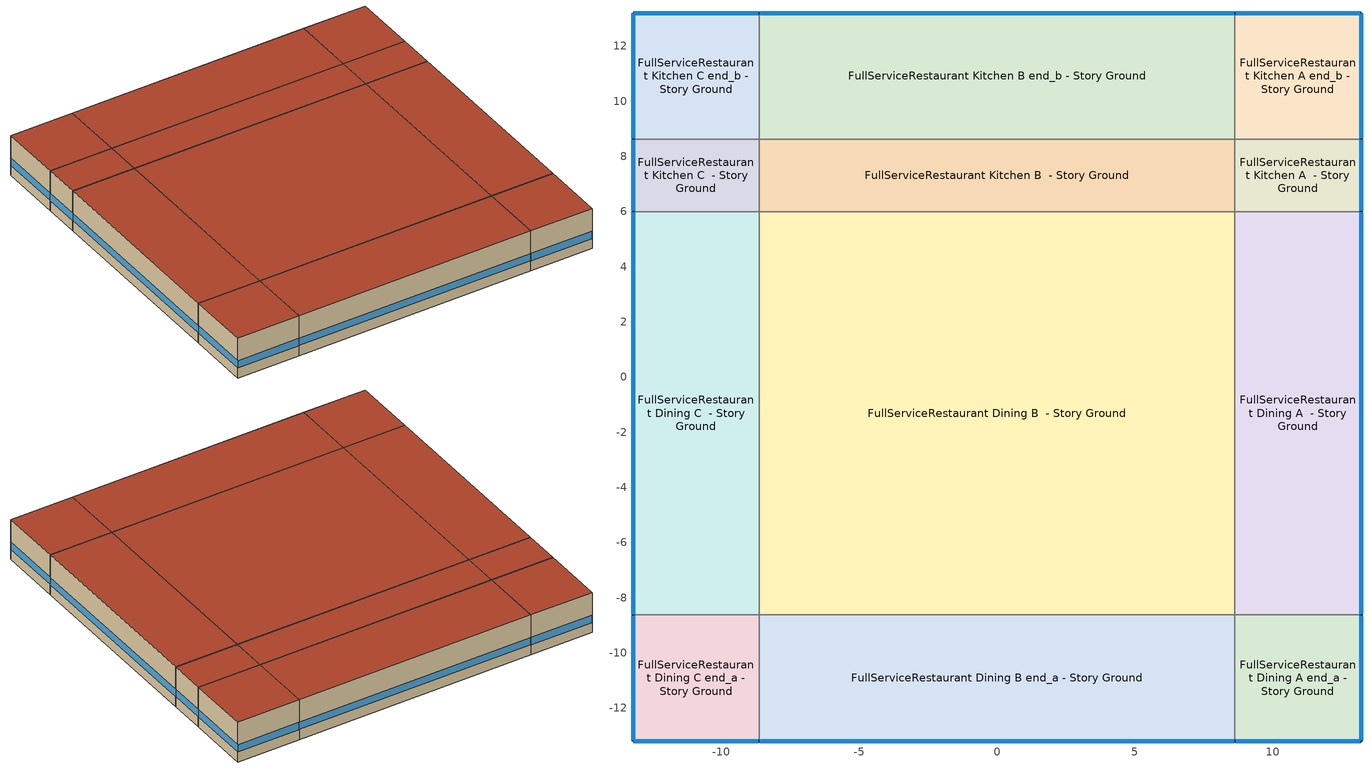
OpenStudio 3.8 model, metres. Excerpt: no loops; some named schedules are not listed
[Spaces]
FullServiceRestaurant Dining A end_a - Story Ground
 floor ground (Foundation F 126 Perim 914 Area 209): 13.2,-13.2 8.63,-13.2 8.63,-8.63 13.2,-8.63 z0
 wall outside: 8.63,-13.2 13.2,-13.2 13.2,-8.63 z0:3.05
 wall to FullServiceRestaurant Dining B end_a - Story Ground: 8.63,-8.63 8.63,-13.2 z0:3.05
 wall to FullServiceRestaurant Dining A  - Story Ground: 13.2,-8.63 8.63,-8.63 z0:3.05
 window (Window U-0.75 SHGC 0.65): 8.65,-13.2 13.17,-13.2 / 13.2,-13.17 13.2,-8.65 z0.76:1.32
 roof outside: 13.2,-8.63 8.63,-8.63 8.63,-13.2 13.2,-13.2 z3.05
FullServiceRestaurant Dining B end_a - Story Ground
 floor ground (Foundation F 126 Perim 1725 Area 7888): 8.63,-13.2 -8.63,-13.2 -8.63,-8.63 8.63,-8.63 z0
 wall outside: -8.63,-13.2 8.63,-13.2 z0:3.05
 wall to FullServiceRestaurant Dining C end_a - Story Ground: -8.63,-8.63 -8.63,-13.2 z0:3.05
 wall to FullServiceRestaurant Dining B  - Story Ground: 8.63,-8.63 -8.63,-8.63 z0:3.05
 window (Window U-0.75 SHGC 0.65): -8.6,-13.2 8.6,-13.2 z0.76:1.31
 roof outside: 8.63,-8.63 -8.63,-8.63 -8.63,-13.2 8.63,-13.2 z3.05
FullServiceRestaurant Dining C end_a - Story Ground
 floor ground (Foundation F 126 Perim 914 Area 209): -8.63,-13.2 -13.2,-13.2 -13.2,-8.63 -8.63,-8.63 z0
 wall outside: -13.2,-8.63 -13.2,-13.2 -8.63,-13.2 z0:3.05
 wall to FullServiceRestaurant Dining C  - Story Ground: -8.63,-8.63 -13.2,-8.63 z0:3.05
 window (Window U-0.75 SHGC 0.65): -13.17,-13.2 -8.65,-13.2 / -13.2,-8.65 -13.2,-13.17 z0.76:1.32
 roof outside: -8.63,-8.63 -13.2,-8.63 -13.2,-13.2 -8.63,-13.2 z3.05
FullServiceRestaurant Dining A  - Story Ground
 floor ground (Foundation F 126 Perim 1462 Area 6686): 13.2,-8.63 8.63,-8.63 8.63,6 13.2,6 z0
 wall outside: 13.2,-8.63 13.2,6 z0:3.05
 wall to FullServiceRestaurant Dining B  - Story Ground: 8.63,6 8.63,-8.63 z0:3.05
 wall to FullServiceRestaurant Kitchen A  - Story Ground: 13.2,6 8.63,6 z0:3.05
 window (Window U-0.75 SHGC 0.65): 13.2,-8.6 13.2,5.97 z0.76:1.31
 roof outside: 13.2,6 8.63,6 8.63,-8.63 13.2,-8.63 z3.05
FullServiceRestaurant Dining B  - Story Ground
 floor ground (Foundation F 126 Perim 0 Area 25229): 8.63,-8.63 -8.63,-8.63 -8.63,6 8.63,6 z0
 wall to FullServiceRestaurant Dining C  - Story Ground: -8.63,6 -8.63,-8.63 z0:3.05
 wall to FullServiceRestaurant Kitchen B  - Story Ground: 8.63,6 -8.63,6 z0:3.05
 roof outside: 8.63,6 -8.63,6 -8.63,-8.63 8.63,-8.63 z3.05
FullServiceRestaurant Dining C  - Story Ground
 floor ground (Foundation F 126 Perim 1462 Area 6686): -8.63,-8.63 -13.2,-8.63 -13.2,6 -8.63,6 z0
 wall outside: -13.2,6 -13.2,-8.63 z0:3.05
 wall to FullServiceRestaurant Kitchen C  - Story Ground: -8.63,6 -13.2,6 z0:3.05
 window (Window U-0.75 SHGC 0.65): -13.2,5.97 -13.2,-8.6 z0.76:1.31
 roof outside: -8.63,6 -13.2,6 -13.2,-8.63 -8.63,-8.63 z3.05
FullServiceRestaurant Kitchen A  - Story Ground
 floor ground (Foundation F 126 Perim 263 Area 1202): 13.2,6 8.63,6 8.63,8.63 13.2,8.63 z0
 wall outside: 13.2,6 13.2,8.63 z0:3.05
 wall to FullServiceRestaurant Kitchen B  - Story Ground: 8.63,8.63 8.63,6 z0:3.05
 wall to FullServiceRestaurant Kitchen A end_b - Story Ground: 13.2,8.63 8.63,8.63 z0:3.05
 window (Window U-0.75 SHGC 0.65): 13.2,6.02 13.2,8.6 z0.76:1.32
 roof outside: 13.2,8.63 8.63,8.63 8.63,6 13.2,6 z3.05
FullServiceRestaurant Kitchen B  - Story Ground
 floor ground (Foundation F 126 Perim 0 Area 4536): 8.63,6 -8.63,6 -8.63,8.63 8.63,8.63 z0
 wall to FullServiceRestaurant Kitchen C  - Story Ground: -8.63,8.63 -8.63,6 z0:3.05
 wall to FullServiceRestaurant Kitchen B end_b - Story Ground: 8.63,8.63 -8.63,8.63 z0:3.05
 roof outside: 8.63,8.63 -8.63,8.63 -8.63,6 8.63,6 z3.05
FullServiceRestaurant Kitchen C  - Story Ground
 floor ground (Foundation F 126 Perim 263 Area 1202): -8.63,6 -13.2,6 -13.2,8.63 -8.63,8.63 z0
 wall outside: -13.2,8.63 -13.2,6 z0:3.05
 wall to FullServiceRestaurant Kitchen C end_b - Story Ground: -8.63,8.63 -13.2,8.63 z0:3.05
 window (Window U-0.75 SHGC 0.65): -13.2,8.6 -13.2,6.02 z0.76:1.32
 roof outside: -8.63,8.63 -13.2,8.63 -13.2,6 -8.63,6 z3.05
FullServiceRestaurant Kitchen A end_b - Story Ground
 floor ground (Foundation F 126 Perim 914 Area 209): 13.2,8.63 8.63,8.63 8.63,13.2 13.2,13.2 z0
 wall outside: 13.2,8.63 13.2,13.2 8.63,13.2 z0:3.05
 wall to FullServiceRestaurant Kitchen B end_b - Story Ground: 8.63,13.2 8.63,8.63 z0:3.05
 window (Window U-0.75 SHGC 0.65): 13.2,8.65 13.2,13.17 / 13.17,13.2 8.65,13.2 z0.76:1.32
 roof outside: 13.2,13.2 8.63,13.2 8.63,8.63 13.2,8.63 z3.05
FullServiceRestaurant Kitchen B end_b - Story Ground
 floor ground (Foundation F 126 Perim 1725 Area 7888): 8.63,8.63 -8.63,8.63 -8.63,13.2 8.63,13.2 z0
 wall outside: 8.63,13.2 -8.63,13.2 z0:3.05
 wall to FullServiceRestaurant Kitchen C end_b - Story Ground: -8.63,13.2 -8.63,8.63 z0:3.05
 window (Window U-0.75 SHGC 0.65): 8.6,13.2 -8.6,13.2 z0.76:1.31
 roof outside: 8.63,13.2 -8.63,13.2 -8.63,8.63 8.63,8.63 z3.05
FullServiceRestaurant Kitchen C end_b - Story Ground
 floor ground (Foundation F 126 Perim 914 Area 209): -8.63,8.63 -13.2,8.63 -13.2,13.2 -8.63,13.2 z0
 wall outside: -8.63,13.2 -13.2,13.2 -13.2,8.63 z0:3.05
 window (Window U-0.75 SHGC 0.65): -13.2,13.17 -13.2,8.65 / -8.65,13.2 -13.17,13.2 z0.76:1.32
 roof outside: -8.63,13.2 -13.2,13.2 -13.2,8.63 -8.63,8.63 z3.05
[Site]
Birmingham Muni_AL_USA: Latitude {deg}=33.56; Longitude {deg}=-86.75; Time Zone {hr}=-6; Elevation {m}=192; Terrain=City
[Site:WaterMainsTemperature]
Calculation Method=Correlation; Annual Average Outdoor Air Temperature {C}=17.9908; Maximum Difference In Monthly Average Outdoor Air Temperatures {deltaC}=22.56
[SizingPeriod:DesignDay] Daily Dry-Bulb Temperature Range {deltaC}=10.3; Barometric Pressure {Pa}=99040; Wind Speed {m/s}=3.5; Wind Direction {deg}=330; Rain Indicator=No; Snow Indicator=No; Day of Month=21; Month=7; Day Type=SummerDesignDay; Daylight Saving Time Indicator=No; Dry-Bulb Temperature Range Modifier Type=DefaultMultipliers; Solar Model Indicator=ASHRAETau; ASHRAE Clear Sky Optical Depth for Beam Irradiance=0.444; ASHRAE Clear Sky Optical Depth for Diffuse Irradiance=2.195
Name | Maximum Dry-Bulb Temperature {C} | Humidity Condition Type | Wetbulb or DewPoint at Maximum Dry-Bulb {C}
Birmingham Muni Ann Clg .4% Condns DB=>MWB 1 | 35.3 | Wetbulb | 23.9
Birmingham Muni Ann Clg .4% Condns WB=>MDB 1 | 31.4 | Wetbulb | 25.8
Birmingham Muni Ann Clg 1% Condns DB=>MWB 1 | 33.9 | Wetbulb | 23.6
Birmingham Muni Ann Clg 2% Condns DP=>MDB 1 | 27.1 | Dewpoint | 23.2
[ClimateZones]
Climate Zone Institution Name 1=ASHRAE; Climate Zone Document Name 1=ANSI/ASHRAE Standard 169; Climate Zone Document Year 1=2006; Climate Zone Value 1=ASHRAE 169-2013-3A; Climate Zone Institution Name 2=CEC; Climate Zone Document Name 2=California Climate Zone Descriptions; Climate Zone Document Year 2=1995
[Building]
ComStock DOE Ref Pre-1980|FullServiceRestaurant: North Axis {deg}=225; Default Construction Set=ComStock DOE Ref Pre-1980 - FullSrvRest - ASHRAE 169-2013-3A; Default Schedule Set=Building Default Schedule Set; Standards Building Type=FullServiceRestaurant
[Site:GroundTemperature:FCfactorMethod]
January Ground Temperature {C}=16; February Ground Temperature {C}=11.9; March Ground Temperature {C}=7.7; April Ground Temperature {C}=4; May Ground Temperature {C}=7.9; June Ground Temperature {C}=13.8; July Ground Temperature {C}=17.2; August Ground Temperature {C}=20.8; September Ground Temperature {C}=24.8; October Ground Temperature {C}=26.1; November Ground Temperature {C}=26.5; December Ground Temperature {C}=22.5
[Construction:FfactorGroundFloor] F-Factor {W/m-K}=1.26344
Name | Area {m2} | PerimeterExposed {m}
Foundation F 126 Perim 1725 Area 7888 | 78.8782 | 17.2525
Foundation F 126 Perim 914 Area 209 | 20.9032 | 9.144
Foundation F 126 Perim 263 Area 1202 | 12.0196 | 2.62895
Foundation F 126 Perim 0 Area 4536 | 45.3559 | 0
Foundation F 126 Perim 1462 Area 6686 | 66.8586 | 14.6235
Foundation F 126 Perim 0 Area 25229 | 252.291 | 0
[DefaultConstructionSet]
ComStock DOE Ref Pre-1980 - FullSrvRest - ASHRAE 169-2013-3A: Default Exterior Surface Constructions=Default Surface Constructions 1; Default Interior Surface Constructions=Default Surface Constructions 2; Default Ground Contact Surface Constructions=Default Surface Constructions 3; Default Exterior SubSurface Constructions=Default Sub Surface Constructions 1; Default Interior SubSurface Constructions=Default Sub Surface Constructions 2; Interior Partition Construction=Typical Interior Partition
[DefaultSurfaceConstructions]
Name | Floor Construction | Wall Construction | Roof Ceiling Construction
Default Surface Constructions 1 | Typical Insulated Exterior Mass Floor | Typical Insulated Exterior Mass Wall R-4.44 | Typical IEAD Roof R-10.0
Default Surface Constructions 2 | Typical Interior Floor | Typical Interior Wall | Typical Interior Ceiling
Default Surface Constructions 3 | Typical Insulated Carpeted 6in Slab Floor | Typical Insulated Basement Mass Wall
[Construction]
Typical Insulated Exterior Mass Floor: 4 in. Normalweight Concrete Floor, Typical Carpet Pad
Typical IEAD Roof R-10.0: Roof Membrane, Typical Insulation R-8.88, Metal Roof Surface
Typical Interior Floor: 100mm Normalweight concrete floor, CP02 CARPET PAD
Typical Interior Wall: G01 13mm gypsum board, G01 13mm gypsum board
Typical Interior Ceiling: CP02 CARPET PAD, 100mm Normalweight concrete floor
Typical Insulated Carpeted 6in Slab Floor: 6 in. Normalweight Concrete Floor, Typical Carpet Pad
Typical Insulated Basement Mass Wall: 8 in. Concrete Block Basement Wall
U 1.22 SHGC 0.54 Simple Glazing Window U-1.22 SHGC 0.54: U 1.22 SHGC 0.54 Simple Glazing U-1.22 SHGC 0.54
U 1.22 SHGC 0.54 Simple Glazing Window U-1.22 SHGC 0.54 1: U 1.22 SHGC 0.54 Simple Glazing U-1.22 SHGC 0.54 1
Typical Insulated Metal Door: F08 Metal surface, Typical Insulation R-2.06
U 0.88 SHGC 0.16 Sgl Ref-A-L Clr 6mm: REF A CLEAR LO 6MM
Typical Overhead Door: Typical Insulation R-2.06
Typical Interior Window: Clear 3mm
Typical Interior Door; Typical Interior Partition: G05 25mm wood
Typical Insulated Exterior Mass Wall R-4.44: 1IN Stucco, 8IN CONCRETE HW RefBldg, Typical Insulation R-2.06, 1/2IN Gypsum
InteriorFurnishings 1: Std Wood 6inch 1
Window U-0.75 SHGC 0.65: Simple Glazing Double - No LowE - Clear - Aluminum
[Material] Thermal Absorptance=0.9
Name | Roughness | Thickness {m} | Conductivity {W/m-K} | Density {kg/m3} | Specific Heat {J/kg-K} | Solar Absorptance | Visible Absorptance
4 in. Normalweight Concrete Floor | MediumRough | 0.1016 | 2.31 | 2322 | 832 | 0.7 | 0.7
Roof Membrane | VeryRough | 0.0095 | 0.16 | 1121.29 | 1460 | 0.7 | 0.7
Metal Roof Surface; F08 Metal surface | Smooth | 0.0008 | 45.28 | 7824 | 500 | 0.7 | 0.7
100mm Normalweight concrete floor | MediumRough | 0.1016 | 2.31045 | 2322 | 832.557 | 0.7 | 0.7
G01 13mm gypsum board | Smooth | 0.0127 | 0.160031 | 800.001 | 1090.73 | 0.7 | 0.5
6 in. Normalweight Concrete Floor | MediumRough | 0.1524 | 2.31 | 2322 | 832 | 0.7 | 0.7
8 in. Concrete Block Basement Wall | MediumRough | 0.2032 | 1.326 | 1842 | 912 | 0.7 | 0.7
G05 25mm wood | MediumSmooth | 0.0254 | 0.15 | 608 | 1630 | 0.5 | 0.5
1IN Stucco | Smooth | 0.0253 | 0.6918 | 1858 | 837 | 0.7 | 0.92
8IN CONCRETE HW RefBldg | Rough | 0.2032 | 1.311 | 2240 | 836.8 | 0.7 | 0.7
1/2IN Gypsum | Smooth | 0.0127 | 0.16 | 784.9 | 830 | 0.4 | 0.4
Std Wood 6inch 1 | MediumSmooth | 0.15 | 0.12 | 540 | 1210 | 0.7 | 0.7
[Material:NoMass] Roughness=Smooth; Thermal Absorptance=0.9; Solar Absorptance=0.7
Name | Thermal Resistance {m2-K/W} | Visible Absorptance
Typical Carpet Pad; CP02 CARPET PAD | 0.21648 | 0.8
Typical Insulation R-8.88 | 1.56434 | 0.7
Typical Insulation R-2.06 | 0.362076 | 0.7
[DefaultSubSurfaceConstructions]
Name | Fixed Window Construction | Operable Window Construction | Door Construction | Glass Door Construction | Overhead Door Construction | Tubular Daylight Dome Construction | Tubular Daylight Diffuser Construction
Default Sub Surface Constructions 1 | U 1.22 SHGC 0.54 Simple Glazing Window U-1.22 SHGC 0.54 | U 1.22 SHGC 0.54 Simple Glazing Window U-1.22 SHGC 0.54 1 | Typical Insulated Metal Door | U 0.88 SHGC 0.16 Sgl Ref-A-L Clr 6mm | Typical Overhead Door | Typical Interior Window | Typical Interior Window
Default Sub Surface Constructions 2 | Typical Interior Window | Typical Interior Window | Typical Interior Door
[WindowMaterial:SimpleGlazingSystem]
Name | U-Factor {W/m2-K} | Solar Heat Gain Coefficient | Visible Transmittance
U 1.22 SHGC 0.54 Simple Glazing U-1.22 SHGC 0.54; U 1.22 SHGC 0.54 Simple Glazing U-1.22 SHGC 0.54 1 | 6.92748 | 0.54 | 0.38
Simple Glazing Double - No LowE - Clear - Aluminum | 4.23598 | 0.646 | 0.671
[WindowMaterial:Glazing] Optical Data Type=SpectralAverage; Infrared Transmittance at Normal Incidence=0; Front Side Infrared Hemispherical Emissivity=0.84; Conductivity {W/m-K}=0.9; Dirt Correction Factor for Solar and Visible Transmittance=1; Solar Diffusing=No
Name | Thickness {m} | Solar Transmittance at Normal Incidence | Front Side Solar Reflectance at Normal Incidence | Back Side Solar Reflectance at Normal Incidence | Visible Transmittance at Normal Incidence | Front Side Visible Reflectance at Normal Incidence | Back Side Visible Reflectance at Normal Incidence | Back Side Infrared Hemispherical Emissivity
REF A CLEAR LO 6MM | 0.006 | 0.066 | 0.341 | 0.493 | 0.08 | 0.41 | 0.37 | 0.4
Clear 3mm | 0.003 | 0.837 | 0.075 | 0.075 | 0.898 | 0.081 | 0.081 | 0.84
[SpaceType] Standards Building Type=FullServiceRestaurant
Name | Default Schedule Set | Design Specification Outdoor Air Object | Standards Space Type
FullServiceRestaurant Kitchen - ComStock DOE Ref Pre-1980 | FullServiceRestaurant Kitchen Schedule Set | FullServiceRestaurant Kitchen Ventilation | Kitchen
FullServiceRestaurant Dining - ComStock DOE Ref Pre-1980 | FullServiceRestaurant Dining Schedule Set | FullServiceRestaurant Dining Ventilation | Dining
[BuildingStory]
Story Ground: Nominal Z Coordinate {m}=0; Nominal Floor to Floor Height {m}=3.048
[Space] Building Story=Story Ground
Name | Space Type | Thermal Zone
FullServiceRestaurant Dining A end_a - Story Ground | FullServiceRestaurant Dining - ComStock DOE Ref Pre-1980 | Zone FullServiceRestaurant Dining A end_a - Story Ground
FullServiceRestaurant Dining B end_a - Story Ground | FullServiceRestaurant Dining - ComStock DOE Ref Pre-1980 | Zone FullServiceRestaurant Dining B end_a - Story Ground
FullServiceRestaurant Dining C end_a - Story Ground | FullServiceRestaurant Dining - ComStock DOE Ref Pre-1980 | Zone FullServiceRestaurant Dining C end_a - Story Ground
FullServiceRestaurant Dining A  - Story Ground | FullServiceRestaurant Dining - ComStock DOE Ref Pre-1980 | Zone FullServiceRestaurant Dining A  - Story Ground
FullServiceRestaurant Dining B  - Story Ground | FullServiceRestaurant Dining - ComStock DOE Ref Pre-1980 | Zone FullServiceRestaurant Dining B  - Story Ground
FullServiceRestaurant Dining C  - Story Ground | FullServiceRestaurant Dining - ComStock DOE Ref Pre-1980 | Zone FullServiceRestaurant Dining C  - Story Ground
FullServiceRestaurant Kitchen A  - Story Ground | FullServiceRestaurant Kitchen - ComStock DOE Ref Pre-1980 | Zone FullServiceRestaurant Kitchen A  - Story Ground
FullServiceRestaurant Kitchen B  - Story Ground | FullServiceRestaurant Kitchen - ComStock DOE Ref Pre-1980 | Zone FullServiceRestaurant Kitchen B  - Story Ground
FullServiceRestaurant Kitchen C  - Story Ground | FullServiceRestaurant Kitchen - ComStock DOE Ref Pre-1980 | Zone FullServiceRestaurant Kitchen C  - Story Ground
FullServiceRestaurant Kitchen A end_b - Story Ground | FullServiceRestaurant Kitchen - ComStock DOE Ref Pre-1980 | Zone FullServiceRestaurant Kitchen A end_b - Story Ground
FullServiceRestaurant Kitchen B end_b - Story Ground | FullServiceRestaurant Kitchen - ComStock DOE Ref Pre-1980 | Zone FullServiceRestaurant Kitchen B end_b - Story Ground
FullServiceRestaurant Kitchen C end_b - Story Ground | FullServiceRestaurant Kitchen - ComStock DOE Ref Pre-1980 | Zone FullServiceRestaurant Kitchen C end_b - Story Ground
[ThermalZone] Multiplier=1; Use Ideal Air Loads=No
Name | Thermostat
Zone FullServiceRestaurant Dining A end_a - Story Ground | FullServiceRestaurant Dining - ComStock DOE Ref Pre-1980 Thermostat 1
Zone FullServiceRestaurant Dining B end_a - Story Ground | FullServiceRestaurant Dining - ComStock DOE Ref Pre-1980 Thermostat 3
Zone FullServiceRestaurant Dining C end_a - Story Ground | FullServiceRestaurant Dining - ComStock DOE Ref Pre-1980 Thermostat 5
Zone FullServiceRestaurant Dining A  - Story Ground | FullServiceRestaurant Dining - ComStock DOE Ref Pre-1980 Thermostat
Zone FullServiceRestaurant Dining B  - Story Ground | FullServiceRestaurant Dining - ComStock DOE Ref Pre-1980 Thermostat 2
Zone FullServiceRestaurant Dining C  - Story Ground | FullServiceRestaurant Dining - ComStock DOE Ref Pre-1980 Thermostat 4
Zone FullServiceRestaurant Kitchen A  - Story Ground | FullServiceRestaurant Kitchen - ComStock DOE Ref Pre-1980 Thermostat
Zone FullServiceRestaurant Kitchen B  - Story Ground | FullServiceRestaurant Kitchen - ComStock DOE Ref Pre-1980 Thermostat 2
Zone FullServiceRestaurant Kitchen C  - Story Ground | FullServiceRestaurant Kitchen - ComStock DOE Ref Pre-1980 Thermostat 4
Zone FullServiceRestaurant Kitchen A end_b - Story Ground | FullServiceRestaurant Kitchen - ComStock DOE Ref Pre-1980 Thermostat 1
Zone FullServiceRestaurant Kitchen B end_b - Story Ground | FullServiceRestaurant Kitchen - ComStock DOE Ref Pre-1980 Thermostat 3
Zone FullServiceRestaurant Kitchen C end_b - Story Ground | FullServiceRestaurant Kitchen - ComStock DOE Ref Pre-1980 Thermostat 5
[People:Definition] Number of People Calculation Method=People/Area; Fraction Radiant=0.3
Name | People per Space Floor Area {person/m2}
FullServiceRestaurant Dining People Definition | 0.721182
FullServiceRestaurant Kitchen People Definition | 0.0538196
[People] Work Efficiency Schedule=Work Efficiency Schedule; Clothing Insulation Schedule=Clothing Schedule; Air Velocity Schedule=Air Velocity Schedule; Multiplier=1
Name | People Definition | Space or SpaceType
FullServiceRestaurant Dining People | FullServiceRestaurant Dining People Definition | FullServiceRestaurant Dining - ComStock DOE Ref Pre-1980
FullServiceRestaurant Kitchen People | FullServiceRestaurant Kitchen People Definition | FullServiceRestaurant Kitchen - ComStock DOE Ref Pre-1980
[Lights:Definition] Design Level Calculation Method=Watts/Area; Fraction Visible=0.2; Return Air Fraction=0
Name | Watts per Space Floor Area {W/m2} | Fraction Radiant
FullServiceRestaurant Dining - ComStock DOE Ref Pre-1980 General Lights Definition | 1.90286 | 0.31
FullServiceRestaurant Dining - ComStock DOE Ref Pre-1980 Task Lights Definition | 2.61484 | 0.125
FullServiceRestaurant Dining - ComStock DOE Ref Pre-1980 Wall Wash Lights Definition | 3.8133 | 0.125
FullServiceRestaurant Kitchen - ComStock DOE Ref Pre-1980 General Lights Definition | 7.18292 | 0.31
FullServiceRestaurant Kitchen - ComStock DOE Ref Pre-1980 Task Lights Definition | 8.69031 | 0.125
[ElectricEquipment:Definition] Fraction Latent=0.25; Fraction Radiant=0.3
Name | Design Level Calculation Method | Watts per Space Floor Area {W/m2} | Fraction Lost | Design Level {W}
FullServiceRestaurant Dining Elec Equip Definition | Watts/Area | 27.0174 | 0
misc_electric_kitchen_equipment_definition | Watts/Area | 16.8778 | 0.2
electric_broiler_equipment_definition_bldg_quantity=1.0 | EquipmentLevel |  | 0.2 | 11000
electric_griddle_equipment_definition_bldg_quantity=1.0 | EquipmentLevel |  | 0.2 | 12000
electric_fryer_equipment_definition_bldg_quantity=2.0 | EquipmentLevel |  | 0.2 | 44000
electric_oven_equipment_definition_bldg_quantity=2.0 | EquipmentLevel |  | 0.2 | 30000
[ElectricEquipment] Schedule=FoodService_Restaurant BLDG_EQUIP_EndUseData BPR Adjusted
Name | Electric Equipment Definition | Space or SpaceType | Multiplier
FullServiceRestaurant Dining Elec Equip | FullServiceRestaurant Dining Elec Equip Definition | FullServiceRestaurant Dining - ComStock DOE Ref Pre-1980
misc_electric_kitchen_equipment | misc_electric_kitchen_equipment_definition | FullServiceRestaurant Kitchen - ComStock DOE Ref Pre-1980
electric_broiler_equipment_bldg_quantity=1.0 | electric_broiler_equipment_definition_bldg_quantity=1.0 | FullServiceRestaurant Kitchen - ComStock DOE Ref Pre-1980 | 0.166667
electric_griddle_equipment_bldg_quantity=1.0 | electric_griddle_equipment_definition_bldg_quantity=1.0 | FullServiceRestaurant Kitchen - ComStock DOE Ref Pre-1980 | 0.166667
electric_fryer_equipment_bldg_quantity=2.0 | electric_fryer_equipment_definition_bldg_quantity=2.0 | FullServiceRestaurant Kitchen - ComStock DOE Ref Pre-1980 | 0.166667
electric_oven_equipment_bldg_quantity=2.0 | electric_oven_equipment_definition_bldg_quantity=2.0 | FullServiceRestaurant Kitchen - ComStock DOE Ref Pre-1980 | 0.166667
[DesignSpecification:OutdoorAir] Outdoor Air Method=Sum
Name | Outdoor Air Flow per Person {m3/s-person} | Outdoor Air Flow per Floor Area {m3/s-m2}
FullServiceRestaurant Dining Ventilation | 0.00943895
FullServiceRestaurant Kitchen Ventilation |  | 0.0023876
[DefaultScheduleSet]
Name | Number of People Schedule | People Activity Level Schedule | Lighting Schedule | Electric Equipment Schedule | Infiltration Schedule | Gas Equipment Schedule | Hours of Operation Schedule
FullServiceRestaurant Dining Schedule Set | FullServiceRestaurant Bldg Occ | FullServiceRestaurant Activity | FoodService_Restaurant BLDG_LIGHT_EndUseData | FoodService_Restaurant BLDG_EQUIP_EndUseData | FullServiceRestaurant Infil Half On
FullServiceRestaurant Kitchen Schedule Set | FullServiceRestaurant Bldg Occ | FullServiceRestaurant Activity | FoodService_Restaurant BLDG_LIGHT_EndUseData | FoodService_Restaurant BLDG_EQUIP_EndUseData | FullServiceRestaurant Infil Half On | FullServiceRestaurant Gas Equip
Building Default Schedule Set |  |  |  |  |  |  | Building Hours of Operation NonResidential
[Exterior:Lights:Definition]
Name | Design Level {W}
Parking Areas and Drives Def (W/ft^2) | 0.0276385
Building Facades Def (W/ft^2) | 0.15
Main Entries Def (W/ft) | 30
Other Doors Def (W/ft) | 20
[Exterior:Lights] Schedule=Always On Discrete; Control Option=AstronomicalClock
Name | Exterior Lights Definition | Multiplier
Parking Areas and Drives | Parking Areas and Drives Def (W/ft^2) | 30375
Building Facades | Building Facades Def (W/ft^2) | 3464.1
Main Entries | Main Entries Def (W/ft) | 8
Other Doors | Other Doors Def (W/ft) | 9
[ZoneMixing] Schedule=RestaurantSitDown Kitchen_Exhaust_SCH; Design Flow Rate Calculation Method=Flow/Zone
Name | Zone or Space | Design Flow Rate {m3/s} | Source Zone or Space
Zone Mixing 1 | Zone FullServiceRestaurant Kitchen A  - Story Ground | 0.0399083 | Zone FullServiceRestaurant Dining A  - Story Ground
Zone Mixing 2 | Zone FullServiceRestaurant Kitchen B  - Story Ground | 0.150594 | Zone FullServiceRestaurant Dining B  - Story Ground
Zone Mixing 3 | Zone FullServiceRestaurant Kitchen C  - Story Ground | 0.0399083 | Zone FullServiceRestaurant Dining C  - Story Ground
[ThermostatSetpoint:DualSetpoint]
Name | Heating Setpoint Temperature Schedule | Cooling Setpoint Temperature Schedule
FullServiceRestaurant Dining - ComStock DOE Ref Pre-1980 Thermostat; FullServiceRestaurant Dining - ComStock DOE Ref Pre-1980 Thermostat 1; FullServiceRestaurant Dining - ComStock DOE Ref Pre-1980 Thermostat 2; FullServiceRestaurant Dining - ComStock DOE Ref Pre-1980 Thermostat 3; FullServiceRestaurant Dining - ComStock DOE Ref Pre-1980 Thermostat 4; FullServiceRestaurant Dining - ComStock DOE Ref Pre-1980 Thermostat 5 | FullServiceRestaurant HtgSetp | FullServiceRestaurant ClgSetp
FullServiceRestaurant Kitchen - ComStock DOE Ref Pre-1980 Thermostat; FullServiceRestaurant Kitchen - ComStock DOE Ref Pre-1980 Thermostat 1; FullServiceRestaurant Kitchen - ComStock DOE Ref Pre-1980 Thermostat 2; FullServiceRestaurant Kitchen - ComStock DOE Ref Pre-1980 Thermostat 3; FullServiceRestaurant Kitchen - ComStock DOE Ref Pre-1980 Thermostat 4; FullServiceRestaurant Kitchen - ComStock DOE Ref Pre-1980 Thermostat 5 | FullServiceRestaurant HtgSetp Kitchen | FullServiceRestaurant ClgSetp Kitchen
[InternalMass:Definition]
Internal Mass Definition 2: Construction=InteriorFurnishings 1; Design Level Calculation Method=SurfaceArea/Area; Surface Area per Space Floor Area=2
[InternalMass] Internal Mass Definition=Internal Mass Definition 2; Multiplier=1
Name | Space or SpaceType
FullServiceRestaurant Kitchen B end_b - Story Ground Mass | FullServiceRestaurant Kitchen B end_b - Story Ground
FullServiceRestaurant Kitchen A end_b - Story Ground Mass | FullServiceRestaurant Kitchen A end_b - Story Ground
FullServiceRestaurant Kitchen C  - Story Ground Mass | FullServiceRestaurant Kitchen C  - Story Ground
FullServiceRestaurant Kitchen B  - Story Ground Mass | FullServiceRestaurant Kitchen B  - Story Ground
FullServiceRestaurant Dining C  - Story Ground Mass | FullServiceRestaurant Dining C  - Story Ground
FullServiceRestaurant Kitchen C end_b - Story Ground Mass | FullServiceRestaurant Kitchen C end_b - Story Ground
FullServiceRestaurant Dining B  - Story Ground Mass | FullServiceRestaurant Dining B  - Story Ground
FullServiceRestaurant Dining A  - Story Ground Mass | FullServiceRestaurant Dining A  - Story Ground
FullServiceRestaurant Dining C end_a - Story Ground Mass | FullServiceRestaurant Dining C end_a - Story Ground
FullServiceRestaurant Dining B end_a - Story Ground Mass | FullServiceRestaurant Dining B end_a - Story Ground
FullServiceRestaurant Kitchen A  - Story Ground Mass | FullServiceRestaurant Kitchen A  - Story Ground
FullServiceRestaurant Dining A end_a - Story Ground Mass | FullServiceRestaurant Dining A end_a - Story Ground
[Lights] Schedule=FoodService_Restaurant BLDG_LIGHT_EndUseData BPR Adjusted; Fraction Replaceable=1
Name | Lights Definition | Space or SpaceType
FullServiceRestaurant Dining - ComStock DOE Ref Pre-1980 General Lighting | FullServiceRestaurant Dining - ComStock DOE Ref Pre-1980 General Lights Definition | FullServiceRestaurant Dining - ComStock DOE Ref Pre-1980
FullServiceRestaurant Dining - ComStock DOE Ref Pre-1980 Task Lighting | FullServiceRestaurant Dining - ComStock DOE Ref Pre-1980 Task Lights Definition | FullServiceRestaurant Dining - ComStock DOE Ref Pre-1980
FullServiceRestaurant Dining - ComStock DOE Ref Pre-1980 Wall Wash Lighting | FullServiceRestaurant Dining - ComStock DOE Ref Pre-1980 Wall Wash Lights Definition | FullServiceRestaurant Dining - ComStock DOE Ref Pre-1980
FullServiceRestaurant Kitchen - ComStock DOE Ref Pre-1980 General Lighting | FullServiceRestaurant Kitchen - ComStock DOE Ref Pre-1980 General Lights Definition | FullServiceRestaurant Kitchen - ComStock DOE Ref Pre-1980
FullServiceRestaurant Kitchen - ComStock DOE Ref Pre-1980 Task Lighting | FullServiceRestaurant Kitchen - ComStock DOE Ref Pre-1980 Task Lights Definition | FullServiceRestaurant Kitchen - ComStock DOE Ref Pre-1980
[SpaceInfiltration:DesignFlowRate] Design Flow Rate Calculation Method=Flow/ExteriorArea; Flow per Exterior Surface Area {m3/s-m2}=0.00103321; Velocity Term Coefficient=0
Name | Space or SpaceType | Schedule | Constant Term Coefficient | Temperature Term Coefficient | Velocity Squared Term Coefficient
FullServiceRestaurant Kitchen B end_b - Story Ground HVAC On Infiltration | FullServiceRestaurant Kitchen B end_b - Story Ground | Infiltration HVAC On Schedule | 0.0037 | 0.005 | 0.046
FullServiceRestaurant Kitchen B end_b - Story Ground HVAC Off Infiltration | FullServiceRestaurant Kitchen B end_b - Story Ground | Infiltration HVAC Off Schedule | 0 | 0.0097 | 0.0596
FullServiceRestaurant Kitchen A end_b - Story Ground HVAC On Infiltration | FullServiceRestaurant Kitchen A end_b - Story Ground | Infiltration HVAC On Schedule | 0.0037 | 0.005 | 0.046
FullServiceRestaurant Kitchen A end_b - Story Ground HVAC Off Infiltration | FullServiceRestaurant Kitchen A end_b - Story Ground | Infiltration HVAC Off Schedule | 0 | 0.0097 | 0.0596
FullServiceRestaurant Kitchen C  - Story Ground HVAC On Infiltration | FullServiceRestaurant Kitchen C  - Story Ground | Infiltration HVAC On Schedule | 0.0037 | 0.005 | 0.046
FullServiceRestaurant Kitchen C  - Story Ground HVAC Off Infiltration | FullServiceRestaurant Kitchen C  - Story Ground | Infiltration HVAC Off Schedule | 0 | 0.0097 | 0.0596
FullServiceRestaurant Kitchen B  - Story Ground HVAC On Infiltration | FullServiceRestaurant Kitchen B  - Story Ground | Infiltration HVAC On Schedule | 0.0037 | 0.005 | 0.046
FullServiceRestaurant Kitchen B  - Story Ground HVAC Off Infiltration | FullServiceRestaurant Kitchen B  - Story Ground | Infiltration HVAC Off Schedule | 0 | 0.0097 | 0.0596
FullServiceRestaurant Dining C  - Story Ground HVAC On Infiltration | FullServiceRestaurant Dining C  - Story Ground | Infiltration HVAC On Schedule | 0.0037 | 0.005 | 0.046
FullServiceRestaurant Dining C  - Story Ground HVAC Off Infiltration | FullServiceRestaurant Dining C  - Story Ground | Infiltration HVAC Off Schedule | 0 | 0.0097 | 0.0596
FullServiceRestaurant Kitchen C end_b - Story Ground HVAC On Infiltration | FullServiceRestaurant Kitchen C end_b - Story Ground | Infiltration HVAC On Schedule | 0.0037 | 0.005 | 0.046
FullServiceRestaurant Kitchen C end_b - Story Ground HVAC Off Infiltration | FullServiceRestaurant Kitchen C end_b - Story Ground | Infiltration HVAC Off Schedule | 0 | 0.0097 | 0.0596
FullServiceRestaurant Dining B  - Story Ground HVAC On Infiltration | FullServiceRestaurant Dining B  - Story Ground | Infiltration HVAC On Schedule | 0.0037 | 0.005 | 0.046
FullServiceRestaurant Dining B  - Story Ground HVAC Off Infiltration | FullServiceRestaurant Dining B  - Story Ground | Infiltration HVAC Off Schedule | 0 | 0.0097 | 0.0596
FullServiceRestaurant Dining A  - Story Ground HVAC On Infiltration | FullServiceRestaurant Dining A  - Story Ground | Infiltration HVAC On Schedule | 0.0037 | 0.005 | 0.046
FullServiceRestaurant Dining A  - Story Ground HVAC Off Infiltration | FullServiceRestaurant Dining A  - Story Ground | Infiltration HVAC Off Schedule | 0 | 0.0097 | 0.0596
FullServiceRestaurant Dining C end_a - Story Ground HVAC On Infiltration | FullServiceRestaurant Dining C end_a - Story Ground | Infiltration HVAC On Schedule | 0.0037 | 0.005 | 0.046
FullServiceRestaurant Dining C end_a - Story Ground HVAC Off Infiltration | FullServiceRestaurant Dining C end_a - Story Ground | Infiltration HVAC Off Schedule | 0 | 0.0097 | 0.0596
FullServiceRestaurant Dining B end_a - Story Ground HVAC On Infiltration | FullServiceRestaurant Dining B end_a - Story Ground | Infiltration HVAC On Schedule | 0.0037 | 0.005 | 0.046
FullServiceRestaurant Dining B end_a - Story Ground HVAC Off Infiltration | FullServiceRestaurant Dining B end_a - Story Ground | Infiltration HVAC Off Schedule | 0 | 0.0097 | 0.0596
FullServiceRestaurant Kitchen A  - Story Ground HVAC On Infiltration | FullServiceRestaurant Kitchen A  - Story Ground | Infiltration HVAC On Schedule | 0.0037 | 0.005 | 0.046
FullServiceRestaurant Kitchen A  - Story Ground HVAC Off Infiltration | FullServiceRestaurant Kitchen A  - Story Ground | Infiltration HVAC Off Schedule | 0 | 0.0097 | 0.0596
FullServiceRestaurant Dining A end_a - Story Ground HVAC On Infiltration | FullServiceRestaurant Dining A end_a - Story Ground | Infiltration HVAC On Schedule | 0.0037 | 0.005 | 0.046
FullServiceRestaurant Dining A end_a - Story Ground HVAC Off Infiltration | FullServiceRestaurant Dining A end_a - Story Ground | Infiltration HVAC Off Schedule | 0 | 0.0097 | 0.0596
[GasEquipment:Definition] Design Level Calculation Method=EquipmentLevel; Fraction Latent=0.1; Fraction Radiant=0.2; Fraction Lost=0.7
Name | Design Level {W}
gas_range_equipment_definition_bldg_quantity=2.0 | 105000
gas_steamer_equipment_definition_bldg_quantity=3.0 | 184500
[GasEquipment] Space or SpaceType=FullServiceRestaurant Kitchen - ComStock DOE Ref Pre-1980; Schedule=FullServiceRestaurant Gas Equip; Multiplier=0.166667
Name | Gas Equipment Definition
gas_range_equipment_bldg_quantity=2.0 | gas_range_equipment_definition_bldg_quantity=2.0
gas_steamer_equipment_bldg_quantity=3.0 | gas_steamer_equipment_definition_bldg_quantity=3.0
[Schedule:Ruleset]
Name | Default Day Schedule | Summer Design Day Schedule | Winter Design Day Schedule
Clothing Schedule | Clothing Schedule Default Winter Clothes
Air Velocity Schedule | Air Velocity Schedule Default
Work Efficiency Schedule | Work Efficiency Schedule Default
FullServiceRestaurant Bldg Occ | FullServiceRestaurant Bldg Occ Default | FullServiceRestaurant Bldg Occ Summer Design Day | FullServiceRestaurant Bldg Occ Winter Design Day
FullServiceRestaurant Activity | FullServiceRestaurant Activity Default | FullServiceRestaurant Activity Summer Design Day | FullServiceRestaurant Activity Winter Design Day
FoodService_Restaurant BLDG_LIGHT_EndUseData | FoodService_Restaurant BLDG_LIGHT_EndUseData Default | FoodService_Restaurant BLDG_LIGHT_EndUseData Summer Design Day | FoodService_Restaurant BLDG_LIGHT_EndUseData Winter Design Day
FoodService_Restaurant BLDG_EQUIP_EndUseData | FoodService_Restaurant BLDG_EQUIP_EndUseData Default | FoodService_Restaurant BLDG_EQUIP_EndUseData Summer Design Day | FoodService_Restaurant BLDG_EQUIP_EndUseData Winter Design Day
FullServiceRestaurant Infil Half On | FullServiceRestaurant Infil Half On Default | FullServiceRestaurant Infil Half On Summer Design Day | FullServiceRestaurant Infil Half On Winter Design Day
FullServiceRestaurant Gas Equip | FullServiceRestaurant Gas Equip Default | FullServiceRestaurant Gas Equip Summer Design Day | FullServiceRestaurant Gas Equip Winter Design Day
RestaurantSitDown Kitchen_Exhaust_SCH | RestaurantSitDown Kitchen_Exhaust_SCH Default | RestaurantSitDown Kitchen_Exhaust_SCH Summer Design Day | RestaurantSitDown Kitchen_Exhaust_SCH Winter Design Day
FullServiceRestaurant HtgSetp | FullServiceRestaurant HtgSetp Default | Schedule Day 11 | Schedule Day 12
FullServiceRestaurant ClgSetp | FullServiceRestaurant ClgSetp Default | Schedule Day 8 | Schedule Day 9
FullServiceRestaurant HtgSetp Kitchen | FullServiceRestaurant HtgSetp Kitchen Default | Schedule Day 5 | Schedule Day 6
FullServiceRestaurant ClgSetp Kitchen | FullServiceRestaurant ClgSetp Kitchen Default | Schedule Day 2 | Schedule Day 3
Building Hours of Operation NonResidential | Building Hours of Operation NonResidential Default | Building Hours of Operation NonResidential Summer Design Day | Building Hours of Operation NonResidential Winter Design Day
FoodService_Restaurant BLDG_LIGHT_EndUseData BPR Adjusted | FoodService_Restaurant BLDG_LIGHT_EndUseData Default 1 | FoodService_Restaurant BLDG_LIGHT_EndUseData Summer Design Day 1 | FoodService_Restaurant BLDG_LIGHT_EndUseData Winter Design Day 1
FoodService_Restaurant BLDG_EQUIP_EndUseData BPR Adjusted | FoodService_Restaurant BLDG_EQUIP_EndUseData Default 1 | FoodService_Restaurant BLDG_EQUIP_EndUseData Summer Design Day 1 | FoodService_Restaurant BLDG_EQUIP_EndUseData Winter Design Day 1
Infiltration HVAC On Schedule | Zone FullServiceRestaurant Dining B  - Story Ground PSZ-AC Occ Sch Default 2 | Zone FullServiceRestaurant Dining B  - Story Ground PSZ-AC Occ Sch Summer Design Day 2 | Zone FullServiceRestaurant Dining B  - Story Ground PSZ-AC Occ Sch Winter Design Day 2
Infiltration HVAC Off Schedule | Infiltration HVAC Off Schedule Default Day Schedule | Infiltration HVAC Off Schedule Summer Design Day Schedule 1 | Infiltration HVAC Off Schedule Winter Design Day Schedule 1
[Schedule:Day]
FullServiceRestaurant Bldg Occ Default: Average, 6, 0, 0, 6, 15, 0.0125, 6, 30, 0.025, 6, 45, 0.0375, 7, 0, 0.05, 7, 15, 0.0625, 7, 30, 0.075, 7, 45, 0.0875, 8, 0, 0.1, 8, 15, 0.175, 8, 30, 0.25, 8, 45, 0.325, 9, 0, 0.4, 11, 0, 0.4, 11, 15, 0.24, 11, 18, 0.2, 11, 33, 0.74, 11, 37, 0.8, 11, 52, 0.775, 12, 7, 0.75, 12, 22, 0.725, 12, 37, 0.7, 12, 52, 0.625, 13, 7, 0.55, 13, 22, 0.475, 13, 37, 0.4, 13, 52, 0.35, 14, 7, 0.3, 14, 22, 0.25, 14, 37, 0.2, 14, 52, 0.2125, 15, 7, 0.225, 15, 22, 0.2375, 15, 37, 0.25, 15, 52, 0.3125, 16, 7, 0.375, 16, 22, 0.4375, 16, 37, 0.5, 16, 52, 0.592308, 17, 7, 0.684615, 17, 22, 0.776923, 17, 26, 0.8, 17, 41, 0.707692, 17, 56, 0.615385, 18, 11, 0.523077, 18, 15, 0.5, 18, 30, 0.4625, 18, 45, 0.425, 19, 0, 0.3875, 19, 15, 0.35, 19, 30, 0.3125, 19, 45, 0.275, 20, 0, 0.2375, 20, 15, 0.2, 20, 30, 0.1625, 20, 45, 0.125, 21, 0, 0.0875, 21, 15, 0.05, 21, 30, 0.0375, 21, 45, 0.025, 22, 0, 0.0125, 22, 15, 0, 24, 0, 0
FullServiceRestaurant Bldg Occ Summer Design Day; Building Hours of Operation NonResidential Winter Design Day; Building Hours of Operation NonResidential Summer Design Day; Zone FullServiceRestaurant Dining B  - Story Ground PSZ-AC Occ Sch Summer Design Day 2; Zone FullServiceRestaurant Dining B  - Story Ground PSZ-AC Occ Sch Winter Design Day 2: No, 24, 0, 1
FullServiceRestaurant Bldg Occ Winter Design Day; Infiltration HVAC Off Schedule Summer Design Day Schedule 1; Infiltration HVAC Off Schedule Winter Design Day Schedule 1: No, 24, 0, 0
FullServiceRestaurant Activity Default: Average, 24, 0, 120
FullServiceRestaurant Activity Winter Design Day; FullServiceRestaurant Activity Summer Design Day: No, 24, 0, 120
RestaurantSitDown Kitchen_Exhaust_SCH Default: Average, 8, 30, 0, 22, 30, 1, 24, 0, 0
RestaurantSitDown Kitchen_Exhaust_SCH Winter Design Day; RestaurantSitDown Kitchen_Exhaust_SCH Summer Design Day: No, 5, 0, 0, 24, 0, 1
FullServiceRestaurant HtgSetp Default; FullServiceRestaurant HtgSetp Kitchen Default: Average, 1, 0, 20, 5, 0, 17.2222, 24, 0, 20
FullServiceRestaurant ClgSetp Default; FullServiceRestaurant ClgSetp Kitchen Default: Average, 1, 0, 21.1111, 5, 0, 21.1111, 24, 0, 21.1111
Building Hours of Operation NonResidential Default: No, 8, 30, 0, 20, 45, 1, 24, 0, 0
Zone FullServiceRestaurant Dining B  - Story Ground PSZ-AC Occ Sch Default 2: No, 8, 0, 0, 20, 30, 1, 24, 0, 0
Infiltration HVAC Off Schedule Default Day Schedule: No, 8, 0, 1, 20, 30, 0, 24, 0, 1
Schedule Day 2; Schedule Day 3; Schedule Day 8; Schedule Day 9: No, 24, 0, 21.1111
Schedule Day 5; Schedule Day 6; Schedule Day 11; Schedule Day 12: No, 24, 0, 20
[Schedule:Rule]
Name | Schedule Ruleset | Rule Order | Day Schedule | Apply Saturday | Date Specification Type | Start Month | Start Day | End Month | End Day | Apply Sunday | Apply Monday | Apply Tuesday | Apply Wednesday | Apply Thursday | Apply Friday | Specific Month 1 | Specific Day 1 | Specific Month 2 | Specific Day 2 | Specific Month 3 | Specific Day 3 | Specific Month 4 | Specific Day 4 | Specific Month 5 | Specific Day 5 | Specific Month 6 | Specific Day 6 | Specific Month 7 | Specific Day 7 | Specific Month 8 | Specific Day 8 | Specific Month 9 | Specific Day 9 | Specific Month 10 | Specific Day 10 | Specific Month 11 | Specific Day 11 | Specific Month 12 | Specific Day 12 | Specific Month 13 | Specific Day 13 | Specific Month 14 | Specific Day 14 | Specific Month 15 | Specific Day 15 | Specific Month 16 | Specific Day 16 | Specific Month 17 | Specific Day 17 | Specific Month 18 | Specific Day 18 | Specific Month 19 | Specific Day 19 | Specific Month 20 | Specific Day 20 | Specific Month 21 | Specific Day 21 | Specific Month 22 | Specific Day 22 | Specific Month 23 | Specific Day 23 | Specific Month 24 | Specific Day 24 | Specific Month 25 | Specific Day 25 | Specific Month 26 | Specific Day 26 | Specific Month 27 | Specific Day 27 | Specific Month 28 | Specific Day 28 | Specific Month 29 | Specific Day 29 | Specific Month 30 | Specific Day 30 | Specific Month 31 | Specific Day 31 | Specific Month 32 | Specific Day 32 | Specific Month 33 | Specific Day 33 | Specific Month 34 | Specific Day 34 | Specific Month 35 | Specific Day 35 | Specific Month 36 | Specific Day 36 | Specific Month 37 | Specific Day 37 | Specific Month 38 | Specific Day 38 | Specific Month 39 | Specific Day 39 | Specific Month 40 | Specific Day 40 | Specific Month 41 | Specific Day 41 | Specific Month 42 | Specific Day 42 | Specific Month 43 | Specific Day 43 | Specific Month 44 | Specific Day 44 | Specific Month 45 | Specific Day 45 | Specific Month 46 | Specific Day 46 | Specific Month 47 | Specific Day 47 | Specific Month 48 | Specific Day 48 | Specific Month 49 | Specific Day 49 | Specific Month 50 | Specific Day 50 | Specific Month 51 | Specific Day 51 | Specific Month 52 | Specific Day 52
Schedule Rule 2 | FullServiceRestaurant Bldg Occ | 1 | FullServiceRestaurant Bldg Occ Sat Day | Yes | DateRange | 1 | 1 | 12 | 31
Schedule Rule 3 | FullServiceRestaurant Bldg Occ | 0 | FullServiceRestaurant Bldg Occ Sun Day |  | DateRange | 1 | 1 | 12 | 31 | Yes
Schedule Rule 11 | RestaurantSitDown Kitchen_Exhaust_SCH | 0 | RestaurantSitDown Kitchen_Exhaust_SCH Default|WntrDsn|SmrDsn|Sun|Wkdy Day |  | DateRange | 1 | 1 | 12 | 31 | Yes | Yes | Yes | Yes | Yes | Yes
Building Hours of Operation NonResidential Saturday Rule | Building Hours of Operation NonResidential | 1 | Building Hours of Operation NonResidential Saturday | Yes | DateRange | 1 | 1 | 12 | 31
Building Hours of Operation NonResidential Sunday Rule | Building Hours of Operation NonResidential | 0 | Building Hours of Operation NonResidential Sunday |  | DateRange | 1 | 1 | 12 | 31 | Yes
autogen FullServiceRestaurant Activity 0 | FullServiceRestaurant Activity | 0 | autogen FullServiceRestaurant Activity 0_day_sch | Yes | SpecificDates |  |  |  |  | Yes | Yes | Yes | Yes | Yes | Yes | 1 | 6 | 1 | 13 | 1 | 20 | 1 | 27 | 2 | 3 | 2 | 10 | 2 | 17 | 2 | 24 | 3 | 3 | 3 | 10 | 3 | 17 | 3 | 24 | 3 | 31 | 4 | 7 | 4 | 14 | 4 | 21 | 4 | 28 | 5 | 5 | 5 | 12 | 5 | 19 | 5 | 26 | 6 | 2 | 6 | 9 | 6 | 16 | 6 | 23 | 6 | 30 | 7 | 7 | 7 | 14 | 7 | 21 | 7 | 28 | 8 | 4 | 8 | 11 | 8 | 18 | 8 | 25 | 9 | 1 | 9 | 8 | 9 | 15 | 9 | 22 | 9 | 29 | 10 | 6 | 10 | 13 | 10 | 20 | 10 | 27 | 11 | 3 | 11 | 10 | 11 | 17 | 11 | 24 | 12 | 1 | 12 | 8 | 12 | 15 | 12 | 22 | 12 | 29
autogen FullServiceRestaurant Activity 1 | FullServiceRestaurant Activity | 1 | autogen FullServiceRestaurant Activity 1_day_sch | Yes | SpecificDates |  |  |  |  | Yes | Yes | Yes | Yes | Yes | Yes | 1 | 7 | 1 | 14 | 1 | 21 | 1 | 28 | 2 | 4 | 2 | 11 | 2 | 18 | 2 | 25 | 3 | 4 | 3 | 11 | 3 | 18 | 3 | 25 | 4 | 1 | 4 | 8 | 4 | 15 | 4 | 22 | 4 | 29 | 5 | 6 | 5 | 13 | 5 | 20 | 5 | 27 | 6 | 3 | 6 | 10 | 6 | 17 | 6 | 24 | 7 | 1 | 7 | 8 | 7 | 15 | 7 | 22 | 7 | 29 | 8 | 5 | 8 | 12 | 8 | 19 | 8 | 26 | 9 | 2 | 9 | 9 | 9 | 16 | 9 | 23 | 9 | 30 | 10 | 7 | 10 | 14 | 10 | 21 | 10 | 28 | 11 | 4 | 11 | 11 | 11 | 18 | 11 | 25 | 12 | 2 | 12 | 9 | 12 | 16 | 12 | 23 | 12 | 30
autogen FullServiceRestaurant ClgSetp 0 | FullServiceRestaurant ClgSetp | 0 | autogen FullServiceRestaurant ClgSetp 0_day_sch | Yes | SpecificDates |  |  |  |  | Yes | Yes | Yes | Yes | Yes | Yes | 1 | 6 | 1 | 13 | 1 | 20 | 1 | 27 | 2 | 3 | 2 | 10 | 2 | 17 | 2 | 24 | 3 | 3 | 3 | 10 | 3 | 17 | 3 | 24 | 3 | 31 | 4 | 7 | 4 | 14 | 4 | 21 | 4 | 28 | 5 | 5 | 5 | 12 | 5 | 19 | 5 | 26 | 6 | 2 | 6 | 9 | 6 | 16 | 6 | 23 | 6 | 30 | 7 | 7 | 7 | 14 | 7 | 21 | 7 | 28 | 8 | 4 | 8 | 11 | 8 | 18 | 8 | 25 | 9 | 1 | 9 | 8 | 9 | 15 | 9 | 22 | 9 | 29 | 10 | 6 | 10 | 13 | 10 | 20 | 10 | 27 | 11 | 3 | 11 | 10 | 11 | 17 | 11 | 24 | 12 | 1 | 12 | 8 | 12 | 15 | 12 | 22 | 12 | 29
autogen FullServiceRestaurant ClgSetp 1 | FullServiceRestaurant ClgSetp | 1 | autogen FullServiceRestaurant ClgSetp 1_day_sch | Yes | SpecificDates |  |  |  |  | Yes | Yes | Yes | Yes | Yes | Yes | 1 | 7 | 1 | 14 | 1 | 21 | 1 | 28 | 2 | 4 | 2 | 11 | 2 | 18 | 2 | 25 | 3 | 4 | 3 | 11 | 3 | 18 | 3 | 25 | 4 | 1 | 4 | 8 | 4 | 15 | 4 | 22 | 4 | 29 | 5 | 6 | 5 | 13 | 5 | 20 | 5 | 27 | 6 | 3 | 6 | 10 | 6 | 17 | 6 | 24 | 7 | 1 | 7 | 8 | 7 | 15 | 7 | 22 | 7 | 29 | 8 | 5 | 8 | 12 | 8 | 19 | 8 | 26 | 9 | 2 | 9 | 9 | 9 | 16 | 9 | 23 | 9 | 30 | 10 | 7 | 10 | 14 | 10 | 21 | 10 | 28 | 11 | 4 | 11 | 11 | 11 | 18 | 11 | 25 | 12 | 2 | 12 | 9 | 12 | 16 | 12 | 23 | 12 | 30
autogen FullServiceRestaurant ClgSetp Kitchen 0 | FullServiceRestaurant ClgSetp Kitchen | 0 | autogen FullServiceRestaurant ClgSetp Kitchen 0_day_sch | Yes | SpecificDates |  |  |  |  | Yes | Yes | Yes | Yes | Yes | Yes | 1 | 6 | 1 | 13 | 1 | 20 | 1 | 27 | 2 | 3 | 2 | 10 | 2 | 17 | 2 | 24 | 3 | 3 | 3 | 10 | 3 | 17 | 3 | 24 | 3 | 31 | 4 | 7 | 4 | 14 | 4 | 21 | 4 | 28 | 5 | 5 | 5 | 12 | 5 | 19 | 5 | 26 | 6 | 2 | 6 | 9 | 6 | 16 | 6 | 23 | 6 | 30 | 7 | 7 | 7 | 14 | 7 | 21 | 7 | 28 | 8 | 4 | 8 | 11 | 8 | 18 | 8 | 25 | 9 | 1 | 9 | 8 | 9 | 15 | 9 | 22 | 9 | 29 | 10 | 6 | 10 | 13 | 10 | 20 | 10 | 27 | 11 | 3 | 11 | 10 | 11 | 17 | 11 | 24 | 12 | 1 | 12 | 8 | 12 | 15 | 12 | 22 | 12 | 29
autogen FullServiceRestaurant ClgSetp Kitchen 1 | FullServiceRestaurant ClgSetp Kitchen | 1 | autogen FullServiceRestaurant ClgSetp Kitchen 1_day_sch | Yes | SpecificDates |  |  |  |  | Yes | Yes | Yes | Yes | Yes | Yes | 1 | 7 | 1 | 14 | 1 | 21 | 1 | 28 | 2 | 4 | 2 | 11 | 2 | 18 | 2 | 25 | 3 | 4 | 3 | 11 | 3 | 18 | 3 | 25 | 4 | 1 | 4 | 8 | 4 | 15 | 4 | 22 | 4 | 29 | 5 | 6 | 5 | 13 | 5 | 20 | 5 | 27 | 6 | 3 | 6 | 10 | 6 | 17 | 6 | 24 | 7 | 1 | 7 | 8 | 7 | 15 | 7 | 22 | 7 | 29 | 8 | 5 | 8 | 12 | 8 | 19 | 8 | 26 | 9 | 2 | 9 | 9 | 9 | 16 | 9 | 23 | 9 | 30 | 10 | 7 | 10 | 14 | 10 | 21 | 10 | 28 | 11 | 4 | 11 | 11 | 11 | 18 | 11 | 25 | 12 | 2 | 12 | 9 | 12 | 16 | 12 | 23 | 12 | 30
autogen FullServiceRestaurant HtgSetp 0 | FullServiceRestaurant HtgSetp | 0 | autogen FullServiceRestaurant HtgSetp 0_day_sch | Yes | SpecificDates |  |  |  |  | Yes | Yes | Yes | Yes | Yes | Yes | 1 | 6 | 1 | 13 | 1 | 20 | 1 | 27 | 2 | 3 | 2 | 10 | 2 | 17 | 2 | 24 | 3 | 3 | 3 | 10 | 3 | 17 | 3 | 24 | 3 | 31 | 4 | 7 | 4 | 14 | 4 | 21 | 4 | 28 | 5 | 5 | 5 | 12 | 5 | 19 | 5 | 26 | 6 | 2 | 6 | 9 | 6 | 16 | 6 | 23 | 6 | 30 | 7 | 7 | 7 | 14 | 7 | 21 | 7 | 28 | 8 | 4 | 8 | 11 | 8 | 18 | 8 | 25 | 9 | 1 | 9 | 8 | 9 | 15 | 9 | 22 | 9 | 29 | 10 | 6 | 10 | 13 | 10 | 20 | 10 | 27 | 11 | 3 | 11 | 10 | 11 | 17 | 11 | 24 | 12 | 1 | 12 | 8 | 12 | 15 | 12 | 22 | 12 | 29
autogen FullServiceRestaurant HtgSetp 1 | FullServiceRestaurant HtgSetp | 1 | autogen FullServiceRestaurant HtgSetp 1_day_sch | Yes | SpecificDates |  |  |  |  | Yes | Yes | Yes | Yes | Yes | Yes | 1 | 7 | 1 | 14 | 1 | 21 | 1 | 28 | 2 | 4 | 2 | 11 | 2 | 18 | 2 | 25 | 3 | 4 | 3 | 11 | 3 | 18 | 3 | 25 | 4 | 1 | 4 | 8 | 4 | 15 | 4 | 22 | 4 | 29 | 5 | 6 | 5 | 13 | 5 | 20 | 5 | 27 | 6 | 3 | 6 | 10 | 6 | 17 | 6 | 24 | 7 | 1 | 7 | 8 | 7 | 15 | 7 | 22 | 7 | 29 | 8 | 5 | 8 | 12 | 8 | 19 | 8 | 26 | 9 | 2 | 9 | 9 | 9 | 16 | 9 | 23 | 9 | 30 | 10 | 7 | 10 | 14 | 10 | 21 | 10 | 28 | 11 | 4 | 11 | 11 | 11 | 18 | 11 | 25 | 12 | 2 | 12 | 9 | 12 | 16 | 12 | 23 | 12 | 30
autogen FullServiceRestaurant HtgSetp Kitchen 0 | FullServiceRestaurant HtgSetp Kitchen | 0 | autogen FullServiceRestaurant HtgSetp Kitchen 0_day_sch | Yes | SpecificDates |  |  |  |  | Yes | Yes | Yes | Yes | Yes | Yes | 1 | 6 | 1 | 13 | 1 | 20 | 1 | 27 | 2 | 3 | 2 | 10 | 2 | 17 | 2 | 24 | 3 | 3 | 3 | 10 | 3 | 17 | 3 | 24 | 3 | 31 | 4 | 7 | 4 | 14 | 4 | 21 | 4 | 28 | 5 | 5 | 5 | 12 | 5 | 19 | 5 | 26 | 6 | 2 | 6 | 9 | 6 | 16 | 6 | 23 | 6 | 30 | 7 | 7 | 7 | 14 | 7 | 21 | 7 | 28 | 8 | 4 | 8 | 11 | 8 | 18 | 8 | 25 | 9 | 1 | 9 | 8 | 9 | 15 | 9 | 22 | 9 | 29 | 10 | 6 | 10 | 13 | 10 | 20 | 10 | 27 | 11 | 3 | 11 | 10 | 11 | 17 | 11 | 24 | 12 | 1 | 12 | 8 | 12 | 15 | 12 | 22 | 12 | 29
autogen FullServiceRestaurant HtgSetp Kitchen 1 | FullServiceRestaurant HtgSetp Kitchen | 1 | autogen FullServiceRestaurant HtgSetp Kitchen 1_day_sch | Yes | SpecificDates |  |  |  |  | Yes | Yes | Yes | Yes | Yes | Yes | 1 | 7 | 1 | 14 | 1 | 21 | 1 | 28 | 2 | 4 | 2 | 11 | 2 | 18 | 2 | 25 | 3 | 4 | 3 | 11 | 3 | 18 | 3 | 25 | 4 | 1 | 4 | 8 | 4 | 15 | 4 | 22 | 4 | 29 | 5 | 6 | 5 | 13 | 5 | 20 | 5 | 27 | 6 | 3 | 6 | 10 | 6 | 17 | 6 | 24 | 7 | 1 | 7 | 8 | 7 | 15 | 7 | 22 | 7 | 29 | 8 | 5 | 8 | 12 | 8 | 19 | 8 | 26 | 9 | 2 | 9 | 9 | 9 | 16 | 9 | 23 | 9 | 30 | 10 | 7 | 10 | 14 | 10 | 21 | 10 | 28 | 11 | 4 | 11 | 11 | 11 | 18 | 11 | 25 | 12 | 2 | 12 | 9 | 12 | 16 | 12 | 23 | 12 | 30
autogen Schedule Rule 11 1 | RestaurantSitDown Kitchen_Exhaust_SCH | 1 | autogen Schedule Rule 11 1_day_sch | Yes | SpecificDates |  |  |  |  | Yes | Yes | Yes | Yes | Yes | Yes | 1 | 7 | 1 | 14 | 1 | 21 | 1 | 28 | 2 | 4 | 2 | 11 | 2 | 18 | 2 | 25 | 3 | 4 | 3 | 11 | 3 | 18 | 3 | 25 | 4 | 1 | 4 | 8 | 4 | 15 | 4 | 22 | 4 | 29 | 5 | 6 | 5 | 13 | 5 | 20 | 5 | 27 | 6 | 3 | 6 | 10 | 6 | 17 | 6 | 24 | 7 | 1 | 7 | 8 | 7 | 15 | 7 | 22 | 7 | 29 | 8 | 5 | 8 | 12 | 8 | 19 | 8 | 26 | 9 | 2 | 9 | 9 | 9 | 16 | 9 | 23 | 9 | 30 | 10 | 7 | 10 | 14 | 10 | 21 | 10 | 28 | 11 | 4 | 11 | 11 | 11 | 18 | 11 | 25 | 12 | 2 | 12 | 9 | 12 | 16 | 12 | 23 | 12 | 30
Zone FullServiceRestaurant Dining B  - Story Ground PSZ-AC Occ Sch Sunday Rule 2 | Infiltration HVAC On Schedule | 0 | Zone FullServiceRestaurant Dining B  - Story Ground PSZ-AC Occ Sch Sunday 2 |  | DateRange | 1 | 1 | 12 | 31 | Yes
Zone FullServiceRestaurant Dining B  - Story Ground PSZ-AC Occ Sch Saturday Rule 2 | Infiltration HVAC On Schedule | 1 | Zone FullServiceRestaurant Dining B  - Story Ground PSZ-AC Occ Sch Saturday 2 | Yes | DateRange | 1 | 1 | 12 | 31
Infiltration HVAC Off Schedule Schedule Day 0 Rule | Infiltration HVAC Off Schedule | 1 | Infiltration HVAC Off Schedule Schedule Day 0 1 | No |  |  |  |  |  | Yes | No | No | No | No | No
Infiltration HVAC Off Schedule Schedule Day 1 Rule | Infiltration HVAC Off Schedule | 0 | Infiltration HVAC Off Schedule Schedule Day 2 | Yes |  |  |  |  |  | No | No | No | No | No | No
[Schedule:Constant]
Always On Discrete: Value=1
